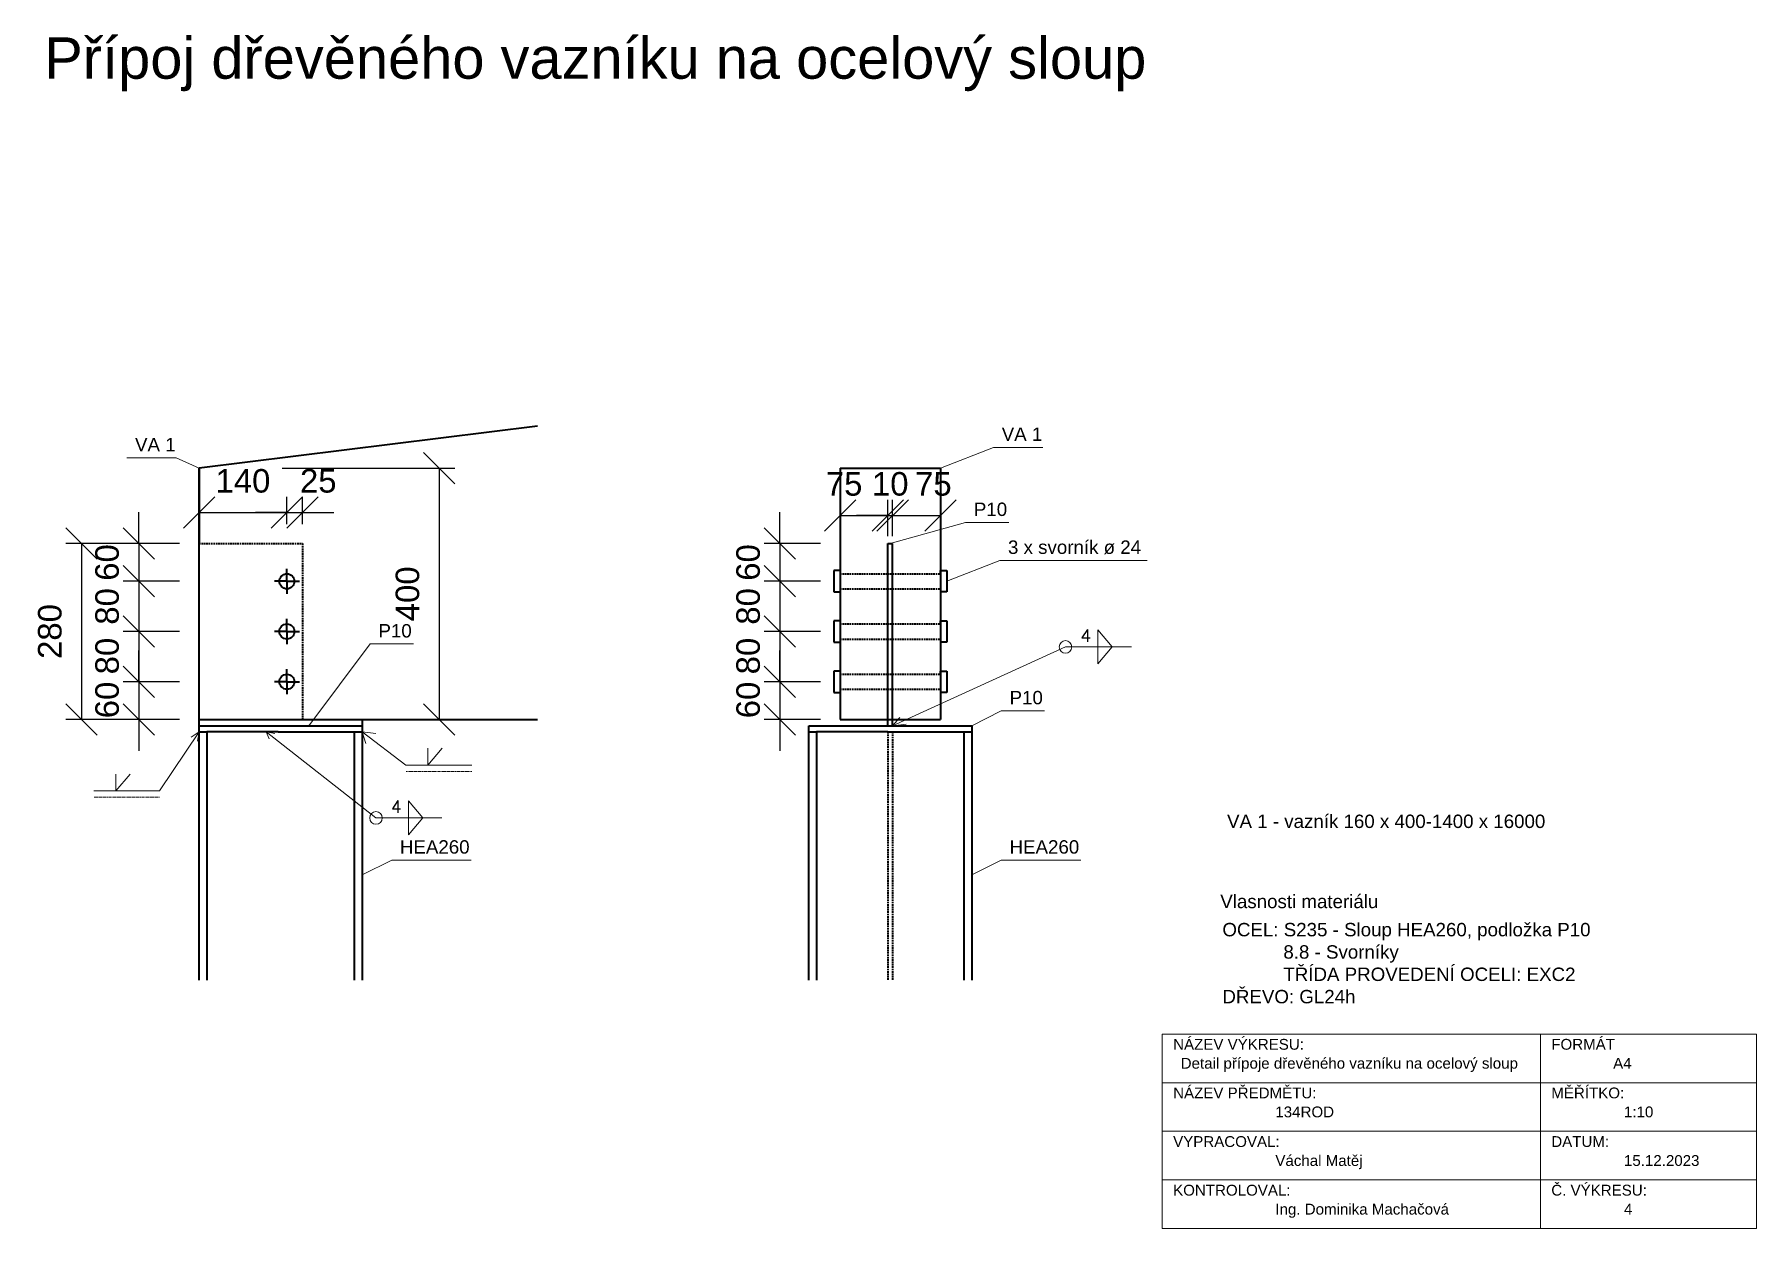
# Model space of a CAD drawing. Header units: millimetres. Extents: x -109904 to 256066, y -215550 to 75535.
# Drawn here: x 97154 to 99898, y -146157 to -144255 of the extents above; entities that cross this region are included whole.
import ezdxf

# ---------------------------------------------------------------- set-up
doc = ezdxf.new("R2010")
doc.units = ezdxf.units.MM
doc.header["$LTSCALE"] = 20
doc.linetypes.add('ČÁRKOVANÁ', pattern=[19.05, 12.7, -6.35])
doc.linetypes.add('ČÁRKOVANÁ2', pattern=[9.525, 6.35, -3.175])
for name, color, linetype, lineweight in [('Kóty', 4, 'Continuous', 18), ('TENKÁ PLNÁ ČÁRA', 7, 'Continuous', 18), ('Texty', 255, 'Continuous', 13), ('TLUSTÁ PLNÁ ČÁRA', 2, 'Continuous', 35), ('šrafy', 7, 'Continuous', 13)]:
    doc.layers.add(name, color=color, linetype=linetype, lineweight=lineweight)
doc.styles.get("Standard").update_dxf_attribs({"font": 'arial.ttf'})
doc.dimstyles.new('Rozmery_1_50', dxfattribs={"dimscale": 50, "dimtxt": 0.75, "dimasz": 1, "dimexe": 0.5, "dimexo": 0.625, "dimtad": 1, "dimdec": 0, "dimtxsty": 'Standard', "dimblk": 'OBLIQUE', "dimcen": 2.5, "dimadec": 0, "dimazin": 0, "dimtfac": 1, "dimtdec": 0, "dimtmove": 0, "dimatfit": 3, "dimldrblk": 'OBLIQUE', "dimfxl": 5, "dimfxlon": 1, "dimarcsym": 0})

# ---------------------------------------------------------------- blocks, each defined once
blk = doc.blocks.new('_Oblique')
at = {"color": 0, "linetype": 'ByBlock', "lineweight": -2}
blk.add_line((-0.5, -0.5), (0.5, 0.5), dxfattribs=at)
blk = doc.blocks.new('*D178')
at = {"layer": 'Defpoints', "color": 0, "transparency": 16777216}
for p in [(97415.9, -145066.3), (97228.7, -145346.3), (97415.9, -145346.3)]:
    blk.add_point(p, dxfattribs=at)
at = {"layer": 'Kóty', "color": 0, "lineweight": -2, "transparency": 16777216}
for p, q in [((97384.7, -145066.3), (97203.7, -145066.3)), ((97228.7, -145066.3), (97228.7, -145346.3)), ((97384.7, -145346.3), (97203.7, -145346.3))]:
    blk.add_line(p, q, dxfattribs=at)
at = {"layer": 'Kóty', "color": 0, "lineweight": -2, "transparency": 16777216, "xscale": 50, "yscale": 50, "zscale": 50}
for p, rotation in [((97228.7, -145066.3), 90), ((97228.7, -145346.3), 270)]:
    blk.add_blockref('_Oblique', p, dxfattribs=dict(at, rotation=rotation))
at = {"layer": 'Kóty', "color": 0, "transparency": 16777216, "insert": (97178.3, -145206.3), "char_height": 37.5, "attachment_point": 5, "rotation": 90}
blk.add_mtext('280', dxfattribs=at)
blk = doc.blocks.new('*D179')
at = {"layer": 'Defpoints', "color": 0, "transparency": 16777216}
for p in [(97415.9, -145066.3), (97320, -145126.3), (97415.9, -145126.3)]:
    blk.add_point(p, dxfattribs=at)
at = {"layer": 'Kóty', "color": 0, "lineweight": -2, "transparency": 16777216}
for p, q in [((97320, -145066.3), (97320, -145016.3)), ((97384.7, -145066.3), (97295, -145066.3)), ((97320, -145066.3), (97320, -145126.3)), ((97384.7, -145126.3), (97295, -145126.3)), ((97320, -145126.3), (97320, -145176.3))]:
    blk.add_line(p, q, dxfattribs=at)
at = {"layer": 'Kóty', "color": 0, "lineweight": -2, "transparency": 16777216, "xscale": 50, "yscale": 50, "zscale": 50}
for p, rotation in [((97320, -145066.3), 270), ((97320, -145126.3), 90)]:
    blk.add_blockref('_Oblique', p, dxfattribs=dict(at, rotation=rotation))
at = {"layer": 'Kóty', "color": 0, "transparency": 16777216, "insert": (97269.6, -145096.3), "char_height": 37.5, "attachment_point": 5, "rotation": 90}
blk.add_mtext('60', dxfattribs=at)
blk = doc.blocks.new('*D180')
at = {"layer": 'Defpoints', "color": 0, "transparency": 16777216}
for p in [(97415.9, -145126.3), (97320, -145206.3), (97415.9, -145206.3)]:
    blk.add_point(p, dxfattribs=at)
at = {"layer": 'Kóty', "color": 0, "lineweight": -2, "transparency": 16777216}
for p, q in [((97384.7, -145126.3), (97295, -145126.3)), ((97320, -145126.3), (97320, -145206.3)), ((97384.7, -145206.3), (97295, -145206.3))]:
    blk.add_line(p, q, dxfattribs=at)
at = {"layer": 'Kóty', "color": 0, "lineweight": -2, "transparency": 16777216, "xscale": 50, "yscale": 50, "zscale": 50}
for p, rotation in [((97320, -145126.3), 90), ((97320, -145206.3), 270)]:
    blk.add_blockref('_Oblique', p, dxfattribs=dict(at, rotation=rotation))
at = {"layer": 'Kóty', "color": 0, "transparency": 16777216, "insert": (97269.6, -145166.3), "char_height": 37.5, "attachment_point": 5, "rotation": 90}
blk.add_mtext('80', dxfattribs=at)
blk = doc.blocks.new('*D181')
at = {"layer": 'Defpoints', "color": 0, "transparency": 16777216}
for p in [(97415.9, -145206.3), (97320, -145286.3), (97415.9, -145286.3)]:
    blk.add_point(p, dxfattribs=at)
at = {"layer": 'Kóty', "color": 0, "lineweight": -2, "transparency": 16777216}
for p, q in [((97384.7, -145206.3), (97295, -145206.3)), ((97320, -145206.3), (97320, -145286.3)), ((97384.7, -145286.3), (97295, -145286.3))]:
    blk.add_line(p, q, dxfattribs=at)
at = {"layer": 'Kóty', "color": 0, "lineweight": -2, "transparency": 16777216, "xscale": 50, "yscale": 50, "zscale": 50}
for p, rotation in [((97320, -145206.3), 90), ((97320, -145286.3), 270)]:
    blk.add_blockref('_Oblique', p, dxfattribs=dict(at, rotation=rotation))
at = {"layer": 'Kóty', "color": 0, "transparency": 16777216, "insert": (97269.6, -145245.4), "char_height": 37.5, "attachment_point": 5, "rotation": 90}
blk.add_mtext('80', dxfattribs=at)
blk = doc.blocks.new('*D182')
at = {"layer": 'Defpoints', "color": 0, "transparency": 16777216}
for p in [(97415.9, -145286.3), (97320, -145346.3), (97415.9, -145346.3)]:
    blk.add_point(p, dxfattribs=at)
at = {"layer": 'Kóty', "color": 0, "lineweight": -2, "transparency": 16777216}
for p, q in [((97320, -145286.3), (97320, -145236.3)), ((97384.7, -145286.3), (97295, -145286.3)), ((97320, -145286.3), (97320, -145346.3)), ((97384.7, -145346.3), (97295, -145346.3)), ((97320, -145346.3), (97320, -145396.3))]:
    blk.add_line(p, q, dxfattribs=at)
at = {"layer": 'Kóty', "color": 0, "lineweight": -2, "transparency": 16777216, "xscale": 50, "yscale": 50, "zscale": 50}
for p, rotation in [((97320, -145286.3), 270), ((97320, -145346.3), 90)]:
    blk.add_blockref('_Oblique', p, dxfattribs=dict(at, rotation=rotation))
at = {"layer": 'Kóty', "color": 0, "transparency": 16777216, "insert": (97269.6, -145315.4), "char_height": 37.5, "attachment_point": 5, "rotation": 90}
blk.add_mtext('60', dxfattribs=at)
blk = doc.blocks.new('*D183')
at = {"layer": 'Defpoints', "color": 0, "transparency": 16777216}
for p in [(97555.9, -145016.8), (97415.9, -145066.3), (97555.9, -145066.3)]:
    blk.add_point(p, dxfattribs=at)
at = {"layer": 'Kóty', "color": 0, "lineweight": -2, "transparency": 16777216}
for p, q in [((97415.9, -145035.1), (97415.9, -144991.8)), ((97555.9, -145035.1), (97555.9, -144991.8)), ((97415.9, -145016.8), (97555.9, -145016.8))]:
    blk.add_line(p, q, dxfattribs=at)
at = {"layer": 'Kóty', "color": 0, "lineweight": -2, "transparency": 16777216, "xscale": 50, "yscale": 50, "zscale": 50, "rotation": 180}
blk.add_blockref('_Oblique', (97415.9, -145016.8), dxfattribs=at)
at = {"layer": 'Kóty', "color": 0, "lineweight": -2, "transparency": 16777216, "xscale": 50, "yscale": 50, "zscale": 50}
blk.add_blockref('_Oblique', (97555.9, -145016.8), dxfattribs=at)
at = {"layer": 'Kóty', "color": 0, "transparency": 16777216, "insert": (97485.9, -144966.5), "char_height": 37.5, "attachment_point": 5}
blk.add_mtext('140', dxfattribs=at)
blk = doc.blocks.new('*D184')
at = {"layer": 'Defpoints', "color": 0, "transparency": 16777216}
for p in [(97580.9, -145016.8), (97555.9, -145066.3), (97580.9, -145066.3)]:
    blk.add_point(p, dxfattribs=at)
at = {"layer": 'Kóty', "color": 0, "lineweight": -2, "transparency": 16777216}
for p, q in [((97555.9, -145035.1), (97555.9, -144991.8)), ((97580.9, -145035.1), (97580.9, -144991.8)), ((97555.9, -145016.8), (97505.9, -145016.8)), ((97555.9, -145016.8), (97580.9, -145016.8)), ((97580.9, -145016.8), (97630.9, -145016.8))]:
    blk.add_line(p, q, dxfattribs=at)
at = {"layer": 'Kóty', "color": 0, "lineweight": -2, "transparency": 16777216, "xscale": 50, "yscale": 50, "zscale": 50}
blk.add_blockref('_Oblique', (97555.9, -145016.8), dxfattribs=at)
at = {"layer": 'Kóty', "color": 0, "lineweight": -2, "transparency": 16777216, "xscale": 50, "yscale": 50, "zscale": 50, "rotation": 180}
blk.add_blockref('_Oblique', (97580.9, -145016.8), dxfattribs=at)
at = {"layer": 'Kóty', "color": 0, "transparency": 16777216, "insert": (97605.9, -144966.5), "char_height": 37.5, "attachment_point": 5}
blk.add_mtext('25', dxfattribs=at)
blk = doc.blocks.new('*D185')
at = {"layer": 'Defpoints', "color": 0, "transparency": 16777216}
for p in [(98437.3, -145066.3), (98341.4, -145126.3), (98437.3, -145126.3)]:
    blk.add_point(p, dxfattribs=at)
at = {"layer": 'Kóty', "color": 0, "lineweight": -2, "transparency": 16777216}
for p, q in [((98341.4, -145066.3), (98341.4, -145016.3)), ((98406.1, -145066.3), (98316.4, -145066.3)), ((98341.4, -145066.3), (98341.4, -145126.3)), ((98406.1, -145126.3), (98316.4, -145126.3)), ((98341.4, -145126.3), (98341.4, -145176.3))]:
    blk.add_line(p, q, dxfattribs=at)
at = {"layer": 'Kóty', "color": 0, "lineweight": -2, "transparency": 16777216, "xscale": 50, "yscale": 50, "zscale": 50}
for p, rotation in [((98341.4, -145066.3), 270), ((98341.4, -145126.3), 90)]:
    blk.add_blockref('_Oblique', p, dxfattribs=dict(at, rotation=rotation))
at = {"layer": 'Kóty', "color": 0, "transparency": 16777216, "insert": (98291, -145096.3), "char_height": 37.5, "attachment_point": 5, "rotation": 90}
blk.add_mtext('60', dxfattribs=at)
blk = doc.blocks.new('*D186')
at = {"layer": 'Defpoints', "color": 0, "transparency": 16777216}
for p in [(98437.3, -145126.3), (98341.4, -145206.3), (98437.3, -145206.3)]:
    blk.add_point(p, dxfattribs=at)
at = {"layer": 'Kóty', "color": 0, "lineweight": -2, "transparency": 16777216}
for p, q in [((98406.1, -145126.3), (98316.4, -145126.3)), ((98341.4, -145126.3), (98341.4, -145206.3)), ((98406.1, -145206.3), (98316.4, -145206.3))]:
    blk.add_line(p, q, dxfattribs=at)
at = {"layer": 'Kóty', "color": 0, "lineweight": -2, "transparency": 16777216, "xscale": 50, "yscale": 50, "zscale": 50}
for p, rotation in [((98341.4, -145126.3), 90), ((98341.4, -145206.3), 270)]:
    blk.add_blockref('_Oblique', p, dxfattribs=dict(at, rotation=rotation))
at = {"layer": 'Kóty', "color": 0, "transparency": 16777216, "insert": (98291, -145166.3), "char_height": 37.5, "attachment_point": 5, "rotation": 90}
blk.add_mtext('80', dxfattribs=at)
blk = doc.blocks.new('*D187')
at = {"layer": 'Defpoints', "color": 0, "transparency": 16777216}
for p in [(98437.3, -145206.3), (98341.4, -145286.3), (98437.3, -145286.3)]:
    blk.add_point(p, dxfattribs=at)
at = {"layer": 'Kóty', "color": 0, "lineweight": -2, "transparency": 16777216}
for p, q in [((98406.1, -145206.3), (98316.4, -145206.3)), ((98341.4, -145206.3), (98341.4, -145286.3)), ((98406.1, -145286.3), (98316.4, -145286.3))]:
    blk.add_line(p, q, dxfattribs=at)
at = {"layer": 'Kóty', "color": 0, "lineweight": -2, "transparency": 16777216, "xscale": 50, "yscale": 50, "zscale": 50}
for p, rotation in [((98341.4, -145206.3), 90), ((98341.4, -145286.3), 270)]:
    blk.add_blockref('_Oblique', p, dxfattribs=dict(at, rotation=rotation))
at = {"layer": 'Kóty', "color": 0, "transparency": 16777216, "insert": (98291, -145245.4), "char_height": 37.5, "attachment_point": 5, "rotation": 90}
blk.add_mtext('80', dxfattribs=at)
blk = doc.blocks.new('*D188')
at = {"layer": 'Defpoints', "color": 0, "transparency": 16777216}
for p in [(98437.3, -145286.3), (98341.4, -145346.3), (98437.3, -145346.3)]:
    blk.add_point(p, dxfattribs=at)
at = {"layer": 'Kóty', "color": 0, "lineweight": -2, "transparency": 16777216}
for p, q in [((98341.4, -145286.3), (98341.4, -145236.3)), ((98406.1, -145286.3), (98316.4, -145286.3)), ((98341.4, -145286.3), (98341.4, -145346.3)), ((98406.1, -145346.3), (98316.4, -145346.3)), ((98341.4, -145346.3), (98341.4, -145396.3))]:
    blk.add_line(p, q, dxfattribs=at)
at = {"layer": 'Kóty', "color": 0, "lineweight": -2, "transparency": 16777216, "xscale": 50, "yscale": 50, "zscale": 50}
for p, rotation in [((98341.4, -145286.3), 270), ((98341.4, -145346.3), 90)]:
    blk.add_blockref('_Oblique', p, dxfattribs=dict(at, rotation=rotation))
at = {"layer": 'Kóty', "color": 0, "transparency": 16777216, "insert": (98291, -145315.4), "char_height": 37.5, "attachment_point": 5, "rotation": 90}
blk.add_mtext('60', dxfattribs=at)
blk = doc.blocks.new('*D189')
at = {"layer": 'Defpoints', "color": 0, "transparency": 16777216}
for p in [(98513.6, -145021.7), (98437.3, -145085.5), (98513.6, -145085.5)]:
    blk.add_point(p, dxfattribs=at)
at = {"layer": 'Kóty', "color": 0, "lineweight": -2, "transparency": 16777216}
for p, q in [((98437.3, -145054.2), (98437.3, -144996.7)), ((98513.6, -145054.2), (98513.6, -144996.7)), ((98437.3, -145021.7), (98513.6, -145021.7))]:
    blk.add_line(p, q, dxfattribs=at)
at = {"layer": 'Kóty', "color": 0, "lineweight": -2, "transparency": 16777216, "xscale": 50, "yscale": 50, "zscale": 50, "rotation": 180}
blk.add_blockref('_Oblique', (98437.3, -145021.7), dxfattribs=at)
at = {"layer": 'Kóty', "color": 0, "lineweight": -2, "transparency": 16777216, "xscale": 50, "yscale": 50, "zscale": 50}
blk.add_blockref('_Oblique', (98513.6, -145021.7), dxfattribs=at)
at = {"layer": 'Kóty', "color": 0, "transparency": 16777216, "insert": (98443.8, -144971.4), "char_height": 37.5, "attachment_point": 5}
blk.add_mtext('75', dxfattribs=at)
blk = doc.blocks.new('*D190')
at = {"layer": 'Defpoints', "color": 0, "transparency": 16777216}
for p in [(98521.1, -145021.7), (98513.6, -145085.5), (98521.1, -145085.5)]:
    blk.add_point(p, dxfattribs=at)
at = {"layer": 'Kóty', "color": 0, "lineweight": -2, "transparency": 16777216}
for p, q in [((98513.6, -145054.2), (98513.6, -144996.7)), ((98521.1, -145054.2), (98521.1, -144996.7)), ((98513.6, -145021.7), (98463.6, -145021.7)), ((98513.6, -145021.7), (98521.1, -145021.7)), ((98521.1, -145021.7), (98571.1, -145021.7))]:
    blk.add_line(p, q, dxfattribs=at)
at = {"layer": 'Kóty', "color": 0, "lineweight": -2, "transparency": 16777216, "xscale": 50, "yscale": 50, "zscale": 50}
blk.add_blockref('_Oblique', (98513.6, -145021.7), dxfattribs=at)
at = {"layer": 'Kóty', "color": 0, "lineweight": -2, "transparency": 16777216, "xscale": 50, "yscale": 50, "zscale": 50, "rotation": 180}
blk.add_blockref('_Oblique', (98521.1, -145021.7), dxfattribs=at)
at = {"layer": 'Kóty', "color": 0, "transparency": 16777216, "insert": (98517.3, -144971.3), "char_height": 37.5, "attachment_point": 5}
blk.add_mtext('10', dxfattribs=at)
blk = doc.blocks.new('*D191')
at = {"layer": 'Defpoints', "color": 0, "transparency": 16777216}
for p in [(98597.3, -145021.7), (98521.1, -145085.5), (98597.3, -145085.5)]:
    blk.add_point(p, dxfattribs=at)
at = {"layer": 'Kóty', "color": 0, "lineweight": -2, "transparency": 16777216}
for p, q in [((98521.1, -145054.2), (98521.1, -144996.7)), ((98597.3, -145054.2), (98597.3, -144996.7)), ((98521.1, -145021.7), (98597.3, -145021.7))]:
    blk.add_line(p, q, dxfattribs=at)
at = {"layer": 'Kóty', "color": 0, "lineweight": -2, "transparency": 16777216, "xscale": 50, "yscale": 50, "zscale": 50, "rotation": 180}
blk.add_blockref('_Oblique', (98521.1, -145021.7), dxfattribs=at)
at = {"layer": 'Kóty', "color": 0, "lineweight": -2, "transparency": 16777216, "xscale": 50, "yscale": 50, "zscale": 50}
blk.add_blockref('_Oblique', (98597.3, -145021.7), dxfattribs=at)
at = {"layer": 'Kóty', "color": 0, "transparency": 16777216, "insert": (98586, -144971.4), "char_height": 37.5, "attachment_point": 5}
blk.add_mtext('75', dxfattribs=at)
blk = doc.blocks.new('*D192')
at = {"layer": 'Defpoints', "color": 0, "transparency": 16777216}
for p in [(97415.9, -144946.3), (97415.9, -145346.3), (97798.6, -145346.3)]:
    blk.add_point(p, dxfattribs=at)
at = {"layer": 'Kóty', "color": 0, "lineweight": -2, "transparency": 16777216}
for p, q in [((97548.6, -144946.3), (97823.6, -144946.3)), ((97798.6, -144946.3), (97798.6, -145346.3)), ((97548.6, -145346.3), (97823.6, -145346.3))]:
    blk.add_line(p, q, dxfattribs=at)
at = {"layer": 'Kóty', "color": 0, "lineweight": -2, "transparency": 16777216, "xscale": 50, "yscale": 50, "zscale": 50}
for p, rotation in [((97798.6, -144946.3), 90), ((97798.6, -145346.3), 270)]:
    blk.add_blockref('_Oblique', p, dxfattribs=dict(at, rotation=rotation))
at = {"layer": 'Kóty', "color": 0, "transparency": 16777216, "insert": (97748.2, -145146.3), "char_height": 37.5, "attachment_point": 5, "rotation": 90}
blk.add_mtext('400', dxfattribs=at)

msp = doc.modelspace()

# ---------------------------------------------------------------- linework, layer by layer
at = {"layer": 'Kóty'}
msp.add_lwpolyline([(99897.64, -146157.494), (98950.792, -146157.494), (98950.792, -145847.617), (99897.64, -145847.617)], close=True, dxfattribs=at)
for points in [[(99553.332, -145847.617), (99553.332, -146157.494)], [(98950.792, -145925.086), (99897.64, -145925.086)], [(98950.792, -146002.555), (99897.64, -146002.555)], [(98950.792, -146080.025), (99897.64, -146080.025)]]:
    msp.add_lwpolyline(points, dxfattribs=at)
at = {"layer": 'Texty'}
for p, q in [((98848.173, -145230.846), (98848.173, -145203.801)), ((98848.173, -145203.801), (98871.04, -145230.846)), ((98521.076, -145356.316), (98796.601, -145230.846)), ((98796.601, -145230.846), (98901.617, -145230.846)), ((98848.173, -145230.846), (98848.173, -145257.89)), ((98848.173, -145257.89), (98871.04, -145230.846)), ((97415.941, -145366.316), (97353.141, -145460.391)), ((97522.97, -145366.316), (97697.848, -145503.267)), ((97675.941, -145366.316), (97745.448, -145419.149)), ((97780.437, -145392.105), (97780.437, -145419.149)), ((97780.437, -145419.149), (97803.304, -145392.105)), ((97850.464, -145419.149), (97745.448, -145419.149)), ((97283.114, -145433.347), (97283.114, -145460.391)), ((97283.114, -145460.391), (97305.981, -145433.347)), ((97353.141, -145460.391), (97248.125, -145460.391)), ((97749.421, -145503.267), (97749.421, -145476.223)), ((97749.421, -145476.223), (97772.288, -145503.267)), ((97697.848, -145503.267), (97802.864, -145503.267)), ((97749.421, -145503.267), (97749.421, -145530.312)), ((97749.421, -145530.312), (97772.288, -145503.267))]:
    msp.add_line(p, q, dxfattribs=at)
at = {"layer": 'Texty', "linetype": 'ČÁRKOVANÁ', "ltscale": 0.006}
for p, q in [((97850.464, -145429.128), (97745.448, -145429.128)), ((97353.141, -145470.37), (97248.125, -145470.37))]:
    msp.add_line(p, q, dxfattribs=at)
at = {"layer": 'Texty'}
for centre in [(98796.601, -145230.846), (97697.848, -145503.267)]:
    msp.add_circle(centre, 9.979, dxfattribs=at)
at = {"layer": 'TLUSTÁ PLNÁ ČÁRA'}
for p, q in [((97955.481, -144879.292), (97415.941, -144946.316)), ((97415.941, -145346.316), (97415.941, -144946.316)), ((97415.941, -144946.316), (97415.941, -145066.316)), ((98437.314, -144946.316), (98597.326, -144946.316)), ((98437.326, -144946.316), (98437.326, -145346.316)), ((98597.326, -144946.316), (98597.326, -145346.316)), ((98513.576, -145356.316), (98513.576, -145066.316)), ((98513.576, -145066.316), (98521.076, -145066.316)), ((98521.076, -145356.316), (98521.076, -145066.316)), ((97555.941, -145126.316), (97535.941, -145126.316)), ((97555.941, -145126.316), (97555.941, -145106.316)), ((97555.941, -145126.316), (97575.941, -145126.316)), ((97555.941, -145126.316), (97555.941, -145146.316)), ((98437.326, -145109.316), (98427.326, -145109.316)), ((98427.326, -145109.316), (98427.326, -145143.316)), ((98597.326, -145114.316), (98597.326, -145109.316)), ((98597.326, -145109.316), (98607.326, -145109.316)), ((98607.326, -145109.316), (98607.326, -145143.316)), ((98427.326, -145143.316), (98437.326, -145143.316)), ((98607.326, -145143.316), (98597.326, -145143.316)), ((97555.941, -145206.316), (97535.941, -145206.316)), ((97555.941, -145206.316), (97555.941, -145186.316)), ((97555.941, -145206.316), (97575.941, -145206.316)), ((97555.941, -145206.316), (97555.941, -145226.316)), ((98437.326, -145189.316), (98427.326, -145189.316)), ((98427.326, -145189.316), (98427.326, -145223.316)), ((98597.326, -145194.316), (98597.326, -145189.316)), ((98597.326, -145189.316), (98607.326, -145189.316)), ((98607.326, -145189.316), (98607.326, -145223.316)), ((98427.326, -145223.316), (98437.326, -145223.316)), ((98607.326, -145223.316), (98597.326, -145223.316)), ((97555.941, -145286.316), (97555.941, -145266.316)), ((97555.941, -145286.316), (97535.941, -145286.316)), ((97555.941, -145286.316), (97575.941, -145286.316)), ((97555.941, -145286.316), (97555.941, -145306.316)), ((98437.326, -145269.316), (98427.326, -145269.316)), ((98427.326, -145269.316), (98427.326, -145303.316)), ((98597.326, -145274.316), (98597.326, -145269.316)), ((98597.326, -145269.316), (98607.326, -145269.316)), ((98607.326, -145269.316), (98607.326, -145303.316)), ((98427.326, -145303.316), (98437.326, -145303.316)), ((98607.326, -145303.316), (98597.326, -145303.316)), ((97415.941, -145356.316), (97415.941, -145346.316)), ((97415.941, -145346.316), (97675.941, -145346.316)), ((97415.941, -145346.316), (97955.481, -145346.316)), ((97675.941, -145346.316), (97675.941, -145356.316)), ((98437.326, -145346.316), (98597.326, -145346.316)), ((97415.941, -145366.316), (97415.941, -145356.316)), ((97415.941, -145356.316), (97675.941, -145356.316)), ((97415.941, -145761.522), (97415.941, -145366.316)), ((97415.941, -145366.316), (97428.441, -145366.316)), ((97428.441, -145366.316), (97428.441, -145761.522)), ((97542.191, -145366.316), (97428.441, -145366.316)), ((97542.191, -145366.316), (97663.441, -145366.316)), ((97663.441, -145761.522), (97663.441, -145366.316)), ((97663.441, -145366.316), (97675.941, -145366.316)), ((97675.941, -145356.316), (97675.941, -145366.316)), ((97675.941, -145366.316), (97675.941, -145761.522)), ((98387.326, -145366.316), (98387.326, -145356.316)), ((98387.326, -145356.316), (98647.326, -145356.316)), ((98387.326, -145761.522), (98387.326, -145366.316)), ((98387.326, -145366.316), (98399.826, -145366.316)), ((98399.826, -145366.316), (98399.826, -145761.522)), ((98513.576, -145366.316), (98399.826, -145366.316)), ((98513.576, -145366.316), (98634.826, -145366.316)), ((98634.826, -145761.522), (98634.826, -145366.316)), ((98634.826, -145366.316), (98647.326, -145366.316)), ((98647.326, -145356.316), (98647.326, -145366.316)), ((98647.326, -145366.316), (98647.326, -145761.522))]:
    msp.add_line(p, q, dxfattribs=at)
at = {"layer": 'TLUSTÁ PLNÁ ČÁRA', "linetype": 'ČÁRKOVANÁ2', "ltscale": 0.02}
for p, q in [((97415.941, -145066.316), (97580.941, -145066.316)), ((97580.941, -145066.316), (97580.941, -145346.316)), ((98437.326, -145114.316), (98597.326, -145114.316)), ((98437.326, -145138.316), (98597.326, -145138.316)), ((98437.326, -145194.316), (98597.326, -145194.316)), ((98437.326, -145218.316), (98597.326, -145218.316)), ((98437.326, -145274.316), (98597.326, -145274.316)), ((98437.326, -145298.316), (98597.326, -145298.316)), ((98513.576, -145366.316), (98513.576, -145761.522)), ((98521.076, -145366.316), (98521.076, -145761.522))]:
    msp.add_line(p, q, dxfattribs=at)
at = {"layer": 'TLUSTÁ PLNÁ ČÁRA'}
for centre in [(97555.941, -145126.316), (97555.941, -145206.316), (97555.941, -145286.316)]:
    msp.add_circle(centre, 12, dxfattribs=at)
at = {"layer": 'šrafy'}
for p, q in [((97300.785, -144929.606), (97379.27, -144929.606)), ((97379.27, -144929.606), (97415.941, -144946.316)), ((98681.78, -144912.988), (98597.326, -144946.316)), ((98681.78, -144912.988), (98760.266, -144912.988)), ((98637.386, -145032.619), (98517.326, -145066.316)), ((98637.386, -145032.619), (98706.097, -145032.619)), ((98691.78, -145092.988), (98607.326, -145126.316)), ((98691.78, -145092.988), (98926.862, -145092.988)), ((97688.665, -145226.147), (97590.877, -145356.316)), ((97688.665, -145226.147), (97757.376, -145226.147)), ((98521.076, -145356.316), (98532.715, -145343.211)), ((98694.261, -145332.619), (98647.326, -145356.316)), ((98694.261, -145332.619), (98762.972, -145332.619)), ((97415.941, -145366.316), (97403.364, -145374.491)), ((97415.941, -145366.316), (97413.258, -145381.184)), ((97522.97, -145366.316), (97536.544, -145368.579)), ((97522.97, -145366.316), (97527.479, -145377.314)), ((97675.941, -145366.316), (97681.827, -145384.689)), ((97675.941, -145366.316), (97697.657, -145368.872)), ((98521.076, -145356.316), (98542.688, -145354.104)), ((97722.876, -145570.511), (97675.941, -145594.208)), ((97722.876, -145570.511), (97849.594, -145570.511)), ((98694.261, -145570.511), (98647.326, -145594.208)), ((98694.261, -145570.511), (98820.979, -145570.511))]:
    msp.add_line(p, q, dxfattribs=at)

# ---------------------------------------------------------------- texts
at = {"layer": 'Kóty', "color": 1, "insert": (99043.155, -145625.702), "char_height": 21.34106, "attachment_point": 1}
msp.add_mtext_dynamic_manual_height_columns('Vlasnosti materiálu', width=742.62921, gutter_width=2.668, heights=[0], dxfattribs=at)
at = {"layer": 'TENKÁ PLNÁ ČÁRA', "attachment_point": 1}
for s, width, gutter_width, heights, insert, char_height in [('\\A1;Přípoj dřevěného vazníku na ocelový sloup', 3551.59069, 8.242, [953.951], (97169.31, -144259.722), 65.93237), ('\\A1;\\pxi-3,l4,t4;VA 1 ', 1149.58261, 2.668, [308.776], (98673.56, -144881.304), 21.34106), ('\\A1;\\pxi-3,l4,t4;VA 1 ', 1149.58261, 2.668, [308.776], (97292.564, -144897.922), 21.34106), ('\\A1;\\pxi-3,l4,t4;P10', 1149.58261, 2.668, [308.776], (98629.166, -145000.935), 21.34106), ('\\A1;\\pxi-3,l4,t4;3 x svorník ø 24', 1149.58261, 2.668, [308.776], (98683.56, -145061.304), 21.34106), ('\\A1;\\pxi-3,l4,t4;P10', 1149.58261, 2.668, [308.776], (97680.444, -145194.463), 21.34106), ('\\A1;\\pxi-3,l4,t4;P10', 1149.58261, 2.668, [308.776], (98686.041, -145300.935), 21.34106), ('\\A1;\\pxi-3,l4,t4;VA 1 - vazník 160 x 400-1400 x 16000 ', 1149.58261, 2.668, [308.776], (99032.611, -145498.02), 21.34106), ('\\A1;\\pxi-3,l4,t4;HEA260', 1149.58261, 2.668, [308.776], (97714.656, -145538.828), 21.34106), ('\\A1;\\pxi-3,l4,t4;HEA260', 1149.58261, 2.668, [308.776], (98686.041, -145538.828), 21.34106), ('\\A1;\\pxi-3,l4,t4;OCEL: S235 - Sloup HEA260, podložka P10\\P^I    8.8 - Svorníky\\P^I    TŘÍDA PROVEDENÍ OCELI: EXC2\\PDŘEVO: GL24h', 1149.58261, 2.668, [308.776], (99025.167, -145670.585), 21.34106), ('\\pxi-3,l4,t4;NÁZEV VÝKRESU:', 345.43285, 2.152, [0], (98950.792, -145855.364), 17.21542), ('\\pxi-3,l4,t4;FORMÁT ', 345.43285, 2.152, [0], (99553.332, -145855.364), 17.21542), ('Detail přípoje dřevěného vazníku na ocelový sloup', 687.31795, 2.152, [35.108], (98980.084, -145885.579), 17.21542), ('A4', 345.43285, 2.152, [0], (99669.144, -145885.579), 17.2154), ('\\pxi-3,l4,t4;NÁZEV PŘEDMĚTU:', 345.43285, 2.152, [0], (98950.792, -145932.833), 17.21542), ('\\pxi-3,l4,t4;MĚŘÍTKO: ^I', 345.43285, 2.152, [0], (99553.332, -145932.833), 17.21542), ('\\pxi-3,l4,t4;134ROD', 345.43285, 2.152, [0], (99113.694, -145963.048), 17.21542), ('\\pxi-3,l4,t4;1:10', 345.43285, 2.152, [0], (99669.144, -145963.048), 17.21542), ('\\pxi-3,l4,t4;VYPRACOVAL:', 345.43285, 2.152, [0], (98950.792, -146010.302), 17.21542), ('\\pxi-3,l4,t4;DATUM: ^I^I', 345.43285, 2.152, [0], (99553.332, -146010.302), 17.21542), ('\\pxi-3,l4,t4;Váchal Matěj', 345.43285, 2.152, [0], (99113.694, -146040.517), 17.21542), ('\\pxi-3,l4,t4;15.12.2023', 345.43285, 2.152, [0], (99669.144, -146040.517), 17.21542), ('\\pxi-3,l4,t4;KONTROLOVAL:', 345.43285, 2.152, [0], (98950.792, -146087.772), 17.21542), ('\\pxi-3,l4,t4;Č. VÝKRESU:^I', 345.43285, 2.152, [0], (99553.332, -146087.772), 17.21542), ('\\pxi-3,l4,t4;Ing. Dominika Machačová', 345.43285, 2.152, [0], (99113.694, -146117.987), 17.21542), ('\\pxi-3,l4,t4;4', 345.43285, 2.152, [0], (99669.144, -146117.987), 17.21542)]:
    msp.add_mtext_dynamic_manual_height_columns(s, width=width, gutter_width=gutter_width, heights=heights, dxfattribs=dict(at, insert=insert, char_height=char_height))
at = {"layer": 'Texty', "char_height": 20, "attachment_point": 1}
for insert in [(98820.185, -145202.851), (97721.432, -145475.273)]:
    msp.add_mtext_dynamic_manual_height_columns('{\\Fromans|c238;4}', width=193.12271, gutter_width=12.5, heights=[0], dxfattribs=dict(at, insert=insert))

# ---------------------------------------------------------------- dimensions: what is measured, and where the dimension line sits
at = {"layer": 'Kóty'}
for base, p1, p2, picture, middle in [((97798.594, -145346.316), (97415.941, -144946.316), (97415.941, -145346.316), '*D192', (97798.594, -145146.316)), ((97319.984, -145126.316), (97415.941, -145066.316), (97415.941, -145126.316), '*D179', (97319.984, -145096.316)), ((98341.369, -145126.316), (98437.326, -145066.316), (98437.326, -145126.316), '*D185', (98341.369, -145096.316))]:
    dim = msp.add_linear_dim(base=base, p1=p1, p2=p2, angle=90, dimstyle='Rozmery_1_50', dxfattribs=at)
    dim.commit()
    dim.dimension.update_dxf_attribs({"geometry": picture, "text_midpoint": middle, "dimtype": 160})
dim = msp.add_linear_dim(base=(97555.941, -145016.847), p1=(97415.941, -145066.316), p2=(97555.941, -145066.316), dimstyle='Rozmery_1_50', dxfattribs=at)
dim.commit()
dim.dimension.update_dxf_attribs({"geometry": '*D183', "text_midpoint": (97485.941, -145016.847), "dimtype": 160})
dim = msp.add_linear_dim(base=(97580.941, -145016.847), p1=(97555.941, -145066.316), p2=(97580.941, -145066.316), dimstyle='Rozmery_1_50', override={"dimtmove": 1}, dxfattribs=at)
dim.commit()
dim.dimension.update_dxf_attribs({"geometry": '*D184', "text_midpoint": (97605.941, -145016.847), "dimtype": 160})
dim = msp.add_linear_dim(base=(98513.576, -145021.742), p1=(98437.326, -145085.49), p2=(98513.576, -145085.49), text='75', dimstyle='Rozmery_1_50', dxfattribs=at)
dim.commit()
dim.dimension.update_dxf_attribs({"geometry": '*D189', "text_midpoint": (98443.787, -145021.742), "dimtype": 160})
for base, p1, p2, text, picture, middle in [((98521.076, -145021.742), (98513.576, -145085.49), (98521.076, -145085.49), '10', '*D190', (98517.326, -145021.742)), ((98597.326, -145021.742), (98521.076, -145085.49), (98597.326, -145085.49), '75', '*D191', (98586.033, -145021.742))]:
    dim = msp.add_linear_dim(base=base, p1=p1, p2=p2, text=text, dimstyle='Rozmery_1_50', override={"dimtmove": 1}, dxfattribs=at)
    dim.commit()
    dim.dimension.update_dxf_attribs({"geometry": picture, "text_midpoint": middle, "dimtype": 160})
dim = msp.add_linear_dim(base=(97228.659, -145346.316), p1=(97415.941, -145066.316), p2=(97415.941, -145346.316), angle=90, dimstyle='Rozmery_1_50', dxfattribs=at)
dim.commit()
dim.dimension.update_dxf_attribs({"geometry": '*D178', "text_midpoint": (97178.263, -145206.316)})
for base, p1, p2, picture, middle in [((97319.984, -145206.316), (97415.941, -145126.316), (97415.941, -145206.316), '*D180', (97319.984, -145166.316)), ((98341.369, -145206.316), (98437.326, -145126.316), (98437.326, -145206.316), '*D186', (98341.369, -145166.316)), ((97319.984, -145286.316), (97415.941, -145206.316), (97415.941, -145286.316), '*D181', (97319.984, -145245.389)), ((98341.369, -145286.316), (98437.326, -145206.316), (98437.326, -145286.316), '*D187', (98341.369, -145245.389)), ((97319.984, -145346.316), (97415.941, -145286.316), (97415.941, -145346.316), '*D182', (97319.984, -145315.389)), ((98341.369, -145346.316), (98437.326, -145286.316), (98437.326, -145346.316), '*D188', (98341.369, -145315.389))]:
    dim = msp.add_linear_dim(base=base, p1=p1, p2=p2, angle=90, dimstyle='Rozmery_1_50', override={"dimtmove": 1}, dxfattribs=at)
    dim.commit()
    dim.dimension.update_dxf_attribs({"geometry": picture, "text_midpoint": middle, "dimtype": 160})

doc.saveas('drawing.dxf')
